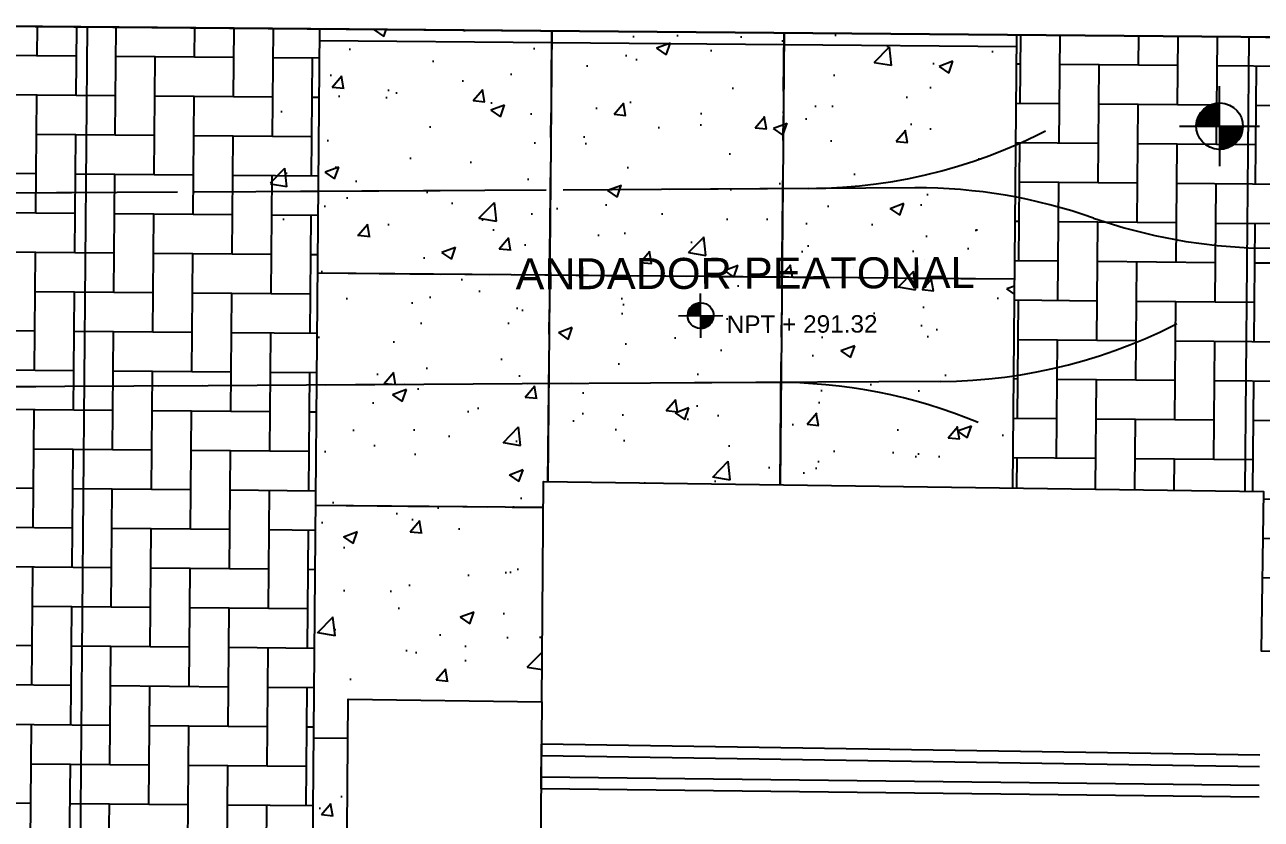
# Model space of a CAD drawing. Header units: millimetres. Extents: x 793 to 3159, y 750 to 2095.
# Drawn here: x 1294.6 to 1310.57, y 977.47 to 987.73 of the extents above; entities that cross this region are included whole.
import ezdxf

# ---------------------------------------------------------------- set-up
doc = ezdxf.new("R2010")
doc.units = ezdxf.units.MM
for name, pattern in [('CENTER', [50.800000000000004, 31.75, -6.35, 6.35, -6.35]), ('CONTINUA', [0]), ('XR-CASETA$0$CONTINUA', [0]), ('XR-CASETA$0$HIDDEN', [9.524999999999999, 6.349999999999999, -3.174999999999999]), ('XR-CASETA$1$HIDDEN2', [4.7624999999999975, 3.174999999999999, -1.587499999999999])]:
    doc.linetypes.add(name, pattern=pattern)
for name, color, linetype in [('A-MURO-BAJO', 6, 'Continuous'), ('A-PISO-LIMITE', 42, 'Continuous'), ('A-PISOS', 252, 'Continuous'), ('A-PROY', 252, 'Continuous'), ('A-TEXTO', 2, 'Continuous'), ('CONTORNO EDIFICIO EXISTENTES', 70, 'Continuous'), ('XR-CASETA$0$A-NIVEL', 4, 'Continuous'), ('XR-CASETA$0$A-TEXTO', 1, 'Continuous'), ('XR-CASETA$1$A-PROYECCIONES', 2, 'XR-CASETA$1$HIDDEN2')]:
    doc.layers.add(name, color=color, linetype=linetype)
doc.layers.add('JUNTA DE AISLAMIENTO', color=7, linetype='Continuous', true_color=0x22d6dd)
doc.layers.add('JUNTA DE CONTROL', color=7, linetype='Continuous', true_color=0xf43e0b)
doc.styles.get("Standard").update_dxf_attribs({"font": 'arial.ttf'})
doc.styles.add('XR-CASETA$0$kobalt', font='arial.ttf')
doc.linetypes.add('RAYACONTX', pattern='A,0.8,["X",Standard,S=0.08,R=0,X=0.025,Y=-0.04],0', length=0.8)
pattern_1 = [(90, (-2174.844098950855, -711.9262848175131), (-0.5080000000000005, 0.508), [1.524, -0.508]), (179.9999999999999, (-2174.844098950854, -711.4182851626538), (-0.5080000000000005, 0.508), [1.524, -0.508])]

# ---------------------------------------------------------------- blocks, each defined once
blk = doc.blocks.new('A$C15914C01')
at = {"layer": 'A-PISOS', "linetype": 'CONTINUA', "ltscale": 0.5}
h = blk.add_hatch(dxfattribs=at)
h.set_pattern_fill('AR-HBONE', color=250, scale=0.005, angle=45)
h.set_pattern_definition(pattern_1)
h.paths.add_polyline_path([(112.8168072632163, -1.002188013408016), (112.8167947409093, -12.64540711091831), (113.1937884555082, -12.64540711091831), (113.19378845545, -20.93540711095557), (112.8167947409093, -20.9354071104899), (112.8167947409091, -24.39279801305389), (113.7087884555221, -24.39279801258817), (113.708788455464, -24.99279801268131), (114.208788455464, -24.99279801268131), (114.2087884554639, -29.24279801268131), (113.708788455464, -29.24279801268131), (113.7087884554639, -30.39279801258817), (112.8167947409092, -30.39279801305383), (112.8203204479542, -32.00118243301927), (118.820320447896, -32.0011824334849), (118.8167947408047, -1.002713664270289)])
h.paths.add_polyline_path([(116.8856146581238, -5.163276968058199), (116.8161643230122, -5.204639458097517), (116.8436480010278, -5.204639457631856)], flags=16)
h = blk.add_hatch(dxfattribs=at)
h.set_pattern_fill('AR-CONC', color=250, scale=0.01)
h.set_pattern_definition([(49.99999999999999, (-2174.844098950855, -711.9262848175131), (1.821846689960041, -0.1593908553890309), [0.1904999999999998, -2.095499999999997]), (354.9999999999998, (-2174.844098950855, -711.9262848175131), (-0.3524342142496936, 1.910568452390352), [0.1524, -1.6764058417]), (100.4514446999999, (-2174.692278880862, -711.9395673517138), (1.469412470903532, 1.751177519121952), [0.161900088, -1.780902446]), (46.18420000000002, (-2174.844098950854, -711.4182848166674), (2.710790408921299, -0.4204232793272717), [0.2857499999999997, -3.143249999999998]), (96.63555760999989, (-2174.618199950842, -711.4533198173158), (2.374041340515032, 2.474261245977214), [0.2428502313999999, -2.671356081599998]), (351.1841511700001, (-2174.844098950854, -711.4182848166674), (2.374041340649768, 2.474261245855327), [0.2285996707, -2.5145973192]), (21, (-2174.590098950837, -711.5452848169953), (1.516143912691326, -1.022651981870877), [0.1904999999999999, -2.095499999999999]), (326, (-2174.590098950837, -711.5452848169953), (0.6180202834764703, 1.841879661223193), [0.1523999999999999, -1.676399999999999]), (71.45144499999999, (-2174.463753624819, -711.6305058165453), (2.134164192787159, 0.8192276888590528), [0.1619000879999999, -1.780899375999998]), (37.49999999999998, (-2174.844098950855, -711.9262848175131), (0.03088603250591817, 0.8455503887315311), [0, -1.65608, 0, -1.7018, 0, -1.68275]), (7.499999999999999, (-2174.844098950855, -711.9262848175131), (0.668196625103057, 1.001805748181196), [0, -0.9702799999999999, 0, -1.61798, 0, -0.6413500000000001]), (327.5, (-2175.410518950842, -711.9262848170478), (1.355905951668714, -0.05728743992673457), [0, -0.6349999999999996, 0, -1.981199999999999, 0, -2.628899999999998]), (317.5, (-2175.664518950858, -711.9262848165821), (1.48129181386018, 0.2542649103333302), [0, -0.8254999999999996, 0, -1.315719999999999, 0, -1.866899999999999])])
h.paths.add_polyline_path([(118.8167947408047, -1.002713664270289), (118.8167938207044, -5.366005816496909), (118.8202387521992, -32.01731317420152), (119.2643227157201, -32.01731317327017), (119.2686271146858, -9.658622417158455), (121.7645552582819, -9.658133918671865), (121.7589427866318, -6.82144863014841), (127.8167947409092, -6.845036968584537), (127.8207322662046, -1.003460706244113)])
h.paths.add_polyline_path([(118.7400225513848, -2.011827103793621), (118.195668099681, -1.786447940859944), (118.2058212281554, -4.150107549969107)])
h = blk.add_hatch(dxfattribs=at)
h.set_pattern_fill('AR-HBONE', color=250, scale=0.005, angle=45)
h.set_pattern_definition(pattern_1)
h.paths.add_polyline_path([(127.8207322663211, -1.003460706244056), (127.8167947409092, -6.845036968584537), (131.0563659107777, -6.860160650635379), (131.0460207362389, -8.927411632435508), (133.8167947409681, -8.94427865421116), (133.8167947407962, -1.011194330940697)])
at = {"layer": 'A-PISOS', "color": 250, "linetype": 'CONTINUA', "ltscale": 0.5}
for p, q in [((115.8167947408511, -1.002450838290656), (115.8106935083284, -32.00121764395402)), ((118.8167947409092, -1.002705853733204), (118.8167947414764, -32.01618427837258)), ((121.8167947409091, -1.002967469468473), (121.8167947409093, -6.821689510444969)), ((124.8167947408498, -1.003213926118008), (124.8167947409028, -6.834180720096299)), ((127.8167947409092, -1.003460382767656), (127.8167947409093, -6.846671929747629)), ((130.8167947409094, -1.003707696810693), (130.8167947409092, -6.859163139398987)), ((118.816794740808, -1.152984064168777), (127.8167947408511, -1.152984063606624)), ((118.8167947409092, -4.152984064072371), (127.8167947409091, -4.152984063606709)), ((118.8167947409093, -7.152984063606709), (121.7592537394305, -7.152984063606652)), ((118.8167947409092, -10.15298406360671), (119.2622075910933, -10.15298406360671))]:
    blk.add_line(p, q, dxfattribs=at)
blk = doc.blocks.new('A$C3E6A45EC')
at = {"layer": 'JUNTA DE CONTROL', "linetype": 'CENTER', "ltscale": 0.05}
for p, q in [((122.0010428835803, -6.952447852111135), (122.0514554140345, -1.133944198514286)), ((125.0008220660716, -6.990930140688789), (125.0513406832197, -1.160182193658443)), ((119.024276740834, -4.257851019436629), (128.0239389541206, -4.335825662587894)), ((118.9982851930218, -7.25773842834073), (121.9406337555996, -7.283231449667738)), ((118.9722936453422, -10.2576258328026), (119.4176897782708, -10.26148482261098))]:
    blk.add_line(p, q, dxfattribs=at)
blk = doc.blocks.new('XR-CASETA$0$NIVEL')
for p, q in [((0, -0.2554373083977452), (0, 0.2554373083977452)), ((-0.1484046465194524, -4.01701645387e-05), (-2.8422e-12, 0.1483644763520715)), ((-0.1480846658097334, 0.009740250192408), (-0.0097402502161685, 0.1480846657868824)), ((-0.147013592344706, 0.0202717633055727), (-0.0202717633302427, 0.147013592320036)), ((-0.1449608939166183, 0.0317849013808882), (-0.0317849014037393, 0.1449608938937672)), ((-0.1415157178672644, 0.0446905170765604), (-0.0446905171003209, 0.1415157178444133)), ((-0.1389040367286043, -2.09184e-11), (-2.8422e-12, 0.1389040367048437)), ((-0.1357886857114181, 0.0598779888814534), (-0.0598779889043044, 0.1357886856876576)), ((-0.1294435970813765, -2.09184e-11), (-2.8422e-12, 0.129443597057616)), ((-0.1247601133901526, 0.0803670008499467), (-0.0803670008727977, 0.1247601133673015)), ((-0.1199831574341488, -2.09184e-11), (-2.8422e-12, 0.1199831574103882)), ((-0.1105227177860115, -2.09184e-11), (-2.8422e-12, 0.1105227177631605)), ((-0.1010622781387838, -2.09184e-11), (-2.8422e-12, 0.1010622781150232)), ((-0.091601838491556, -2.09184e-11), (-2.8422e-12, 0.0916018384677955)), ((-0.0821413988434188, -2.09184e-11), (-2.8422e-12, 0.0821413988205677)), ((-0.2554373083983137, 0), (0.2554373083983137, 0)), ((-0.072680959196191, -2.09184e-11), (-2.8422e-12, 0.0726809591724305)), ((-0.0632205195489633, -2.09184e-11), (-2.8422e-12, 0.0632205195252027)), ((-0.05376007990082599, -2.09184e-11), (-2.8422e-12, 0.0537600798779749)), ((-0.0442996402535982, -2.09184e-11), (-2.8422e-12, 0.0442996402307472)), ((-0.0348392006063705, -2.09184e-11), (-2.8422e-12, 0.0348392005835194)), ((-0.0253787609582332, -2.09184e-11), (-2.8422e-12, 0.0253787609353822)), ((-0.015918321311915, -2.09184e-11), (-2.8422e-12, 0.0159183212881544)), ((-0.0064578816646872, -2.09184e-11), (-2.8422e-12, 0.0064578816400172)), ((-2.8422e-12, -0.0030025580072106), (0.0030025579834501, -2.09184e-11)), ((-2.8422e-12, -0.0124629976544384), (0.0124629976306778, -2.09184e-11)), ((-2.8422e-12, -0.0219234373016661), (0.0219234372779056, -2.09184e-11)), ((-2.8422e-12, -0.0313838769488939), (0.0313838769260428, -2.09184e-11)), ((-2.8422e-12, -0.0408443165970312), (0.0408443165732706, -2.09184e-11)), ((-2.8422e-12, -0.0503047562442589), (0.0503047562204984, -2.09184e-11)), ((-2.8422e-12, -0.0597651958914867), (0.0597651958686356, -2.09184e-11)), ((-2.8422e-12, -0.0692256355396239), (0.0692256355158634, -2.09184e-11)), ((-2.8422e-12, -0.0786860751868517), (0.0786860751630911, -2.09184e-11)), ((-2.8422e-12, -0.0881465148340794), (0.0881465148112284, -2.09184e-11)), ((-2.8422e-12, -0.0976069544822167), (0.0976069544584562, -2.09184e-11)), ((-2.8422e-12, -0.1070673941285349), (0.1070673941056839, -2.09184e-11)), ((-2.8422e-12, -0.1165278337766722), (0.1165278337538211, -2.09184e-11)), ((-2.8422e-12, -0.1259882734238999), (0.1259882734010489, -2.09184e-11)), ((-2.8422e-12, -0.1354487130720372), (0.1354487130473672, -2.09184e-11)), ((-2.8422e-12, -0.144909152719265), (0.1449091526955044, -2.09184e-11)), ((0.0060899468461457, -0.1482796455184143), (0.1482796454946538, -0.0060899468689968)), ((0.0163261410615405, -0.1475038909502473), (0.1475038909273962, -0.0163261410843916)), ((0.0274457977265001, -0.1458446739334249), (0.1458446739096644, -0.0274457977493512)), ((0.0397760712793343, -0.1429748400269091), (0.142974840004058, -0.0397760713021853)), ((0.0539669818025459, -0.1382443691509252), (0.1382443691280741, -0.053966981825397)), ((0.0717826238477528, -0.129889166754765), (0.1298891667310045, -0.0717826238706039))]:
    blk.add_line(p, q)
blk.add_circle((0, 0), 0.1484046519540825)

msp = doc.modelspace()

# ---------------------------------------------------------------- linework, layer by layer
at = {"layer": 'A-MURO-BAJO', "linetype": 'CONTINUA', "ltscale": 0.5}
msp.add_line((1299.757918613228, 987.6636433724616, 293.7208851435402), (1310.308976347464, 987.5713603093591, 324.9193219961085), dxfattribs=at)
at = {"layer": 'A-PISO-LIMITE', "linetype": 'CONTINUA', "ltscale": 0.5}
msp.add_line((1301.272351661428, 977.8640333164785, 295.8181380149068), (1301.276310529582, 978.4423663068865, 295.7807579110059), dxfattribs=at)
for points, elevation in [([(1310.551466284866, 978.2980167984333), (1301.276310529582, 978.4423663068865)], 290.0367846871354), ([(1310.549416076938, 978.1480280908127), (1301.275070083524, 978.2923544875648)], 290.0430267898101), ([(1310.546156112418, 977.9095362478238), (1301.273279161098, 978.0140142191503)], 290.4660201282063), ([(1310.544106121721, 977.7595634318259), (1301.272351661428, 977.8640333164785)], 290.4433477398969)]:
    msp.add_lwpolyline(points, dxfattribs=dict(at, elevation=elevation))
at = {"layer": 'A-PROY', "linetype": 'CONTINUA', "ltscale": 0.5}
for p, q in [((1286.058441505382, 987.7835383077454, 293.7208851435402), (1299.757916867813, 987.6636433799122, 293.7208851435402)), ((1310.308976347464, 987.5713603093591, 324.9193219961085), (1299.75791951277, 987.6637398761068, 293.7208851435402)), ((1310.308976347464, 987.5713603093591, 324.9193219961085), (1316.125427141051, 987.5204379896004, 342.116814019631))]:
    msp.add_line(p, q, dxfattribs=at)
at = {"layer": 'CONTORNO EDIFICIO EXISTENTES'}
msp.add_line((1301.279539585842, 978.9872580688352, 293.7208851435402), (1301.259714202983, 976.4162761895835, 293.7208851435402), dxfattribs=at)
at = {"layer": 'JUNTA DE AISLAMIENTO', "linetype": 'RAYACONTX'}
for points, elevation in [([(1329.00632866125, 987.4076672617648), (1220.527824911125, 988.3573833724274), (1220.900550214754, 1030.930824625517), (1257.739138441358, 1030.608307263099), (1257.38346306729, 989.9346963463372), (1266.475832415574, 989.8550691340595), (1266.817940559881, 1028.9384379675), (1266.217963638433, 1028.943700450705), (1266.223226132885, 1029.543677360704), (1265.62324920019, 1029.548939855356), (1265.629106925784, 1030.148911249202), (1265.028534759258, 1030.154178953387), (1265.043445128439, 1031.854113575507), (1263.843491285542, 1031.864638541918), (1263.881205748513, 1036.16447314563), (1262.681251905618, 1036.17499811204), (1262.728699802734, 1041.584543782968)], 380.2017577443112), ([(1266.31569363131, 977.8986319395644), (1285.209559337084, 977.7343604161704), (1285.015526848286, 955.28316757058), (1292.039990053011, 955.1871342623908), (1292.063355679221, 956.8962388741977), (1292.213731344462, 956.8941830482636), (1292.211680855826, 956.744197773256), (1298.607269619411, 956.6567619760797), (1298.779728271829, 979.0214281943017), (1301.279539585842, 978.9872580688352), (1301.301394828972, 981.8314351783104), (1310.598027851639, 981.7043587407495), (1310.569879529965, 979.6450893598119), (1316.503553828765, 979.5639814802116), (1316.531880413092, 981.6362921634966), (1328.774224083112, 981.4675183042816)], 293.7208851435402)]:
    msp.add_lwpolyline(points, dxfattribs=dict(at, elevation=elevation))
at = {"layer": 'XR-CASETA$1$A-PROYECCIONES', "linetype": 'XR-CASETA$0$HIDDEN', "ltscale": 0.5}
for p, q in [((1306.098990922012, 985.6225633416402, -2.173316344459636), (1288.738060572602, 985.5207527702707, -2.173316344459636)), ((1304.730129070507, 985.6145358562233, -2.173316344459636), (1288.738060572602, 985.5207527702707, -2.173316344459636)), ((1306.424902367801, 983.1244316122493, -2.173316344459636), (1288.752721195698, 983.0207957574146, -2.173316344459636)), ((1304.271372016416, 983.1118025565086, -2.173316344459636), (1288.752721195698, 983.0207957574146, -2.173316344459636))]:
    msp.add_line(p, q, dxfattribs=at)
for centre, start, end in [((1310.671408208749, 991.6451635513245, -2.173316344459636), 250.5323225626051, 0.3359986545054872), ((1304.690252176189, 992.4144189314757, -2.173316344459636), 270.3359986544925, 299.5865088078418), ((1306.138867816329, 978.8226802666215, -2.173316344459636), 70.53232256260512, 90.33599865449246), ((1306.385025473717, 989.92431468727, -2.173316344459636), 270.3359986544925, 298.5570801014505), ((1304.311248910498, 976.3119194817207, -2.173316344459636), 67.47155046109414, 90.33599865449246)]:
    msp.add_arc(centre, 6.799999999999996, start, end, dxfattribs=at)

# ---------------------------------------------------------------- block references
at = {"layer": 'A-TEXTO', "linetype": 'CONTINUA', "ltscale": 0.5}
msp.add_blockref('A$C3E6A45EC', (1179.358200699986, 988.7831409249757, 293.7208851435402), dxfattribs=at)
at = {"layer": 'JUNTA DE CONTROL', "linetype": 'CENTER', "ltscale": 0.05, "rotation": 359.5035917933524}
msp.add_blockref('A$C15914C01', (1179.606122941383, 989.7075288982433, 293.7208851435402), dxfattribs=at)
at = {"layer": 'XR-CASETA$0$A-NIVEL', "linetype": 'XR-CASETA$0$CONTINUA', "extrusion": (-0.01568037189736641, 0.003726592304422413, 0.9998701107878748), "xscale": 2.025000000000007, "yscale": 2.025000000000007, "zscale": 2.025000000000007, "rotation": 103.5444713836234}
msp.add_blockref('XR-CASETA$0$NIVEL', (-1262.594666533782, 1046.282645958955, -19.03872496336077), dxfattribs=at)
at = {"layer": 'XR-CASETA$0$A-NIVEL', "linetype": 'XR-CASETA$0$CONTINUA', "extrusion": (-0.01568037189736641, 0.003726592304422412, 0.9998701107878748), "xscale": 1.125000000000001, "yscale": 1.125000000000001, "zscale": 1.125000000000001, "rotation": 103.544471383623}
msp.add_blockref('XR-CASETA$0$NIVEL', (-1258.665812001011, 1045.111484192971, 277.7908759014098), dxfattribs=at)

# ---------------------------------------------------------------- texts
at = {"layer": 'XR-CASETA$0$A-TEXTO', "extrusion": (-0.01568037189736641, 0.003726592304422412, 0.9998701107878748), "insert": (1300.911720018289, 984.7123727407143, 294.5582938713282), "char_height": 0.3999999999999984, "width": 5.985933944731159, "attachment_point": 1, "text_direction": (0.9998724490299268, 0.003093856482896212, 0.01566887752711653), "style": 'XR-CASETA$0$kobalt'}
msp.add_mtext('\\pxqc;ANDADOR PEATONAL', dxfattribs=at)
at = {"layer": 'XR-CASETA$0$A-TEXTO', "extrusion": (-0.01568037189736641, 0.003726592304422412, 0.9998701107878748), "insert": (1303.667639353954, 983.9750091181172, 294.6042615357354), "char_height": 0.2249999999999991, "attachment_point": 1, "text_direction": (0.9998724490299268, 0.003093856482896212, 0.01566887752711653), "style": 'XR-CASETA$0$kobalt'}
msp.add_mtext_dynamic_manual_height_columns('NPT + 291.32', width=62.33527147951008, gutter_width=1.5, heights=[0], dxfattribs=at)

doc.saveas('drawing.dxf')
